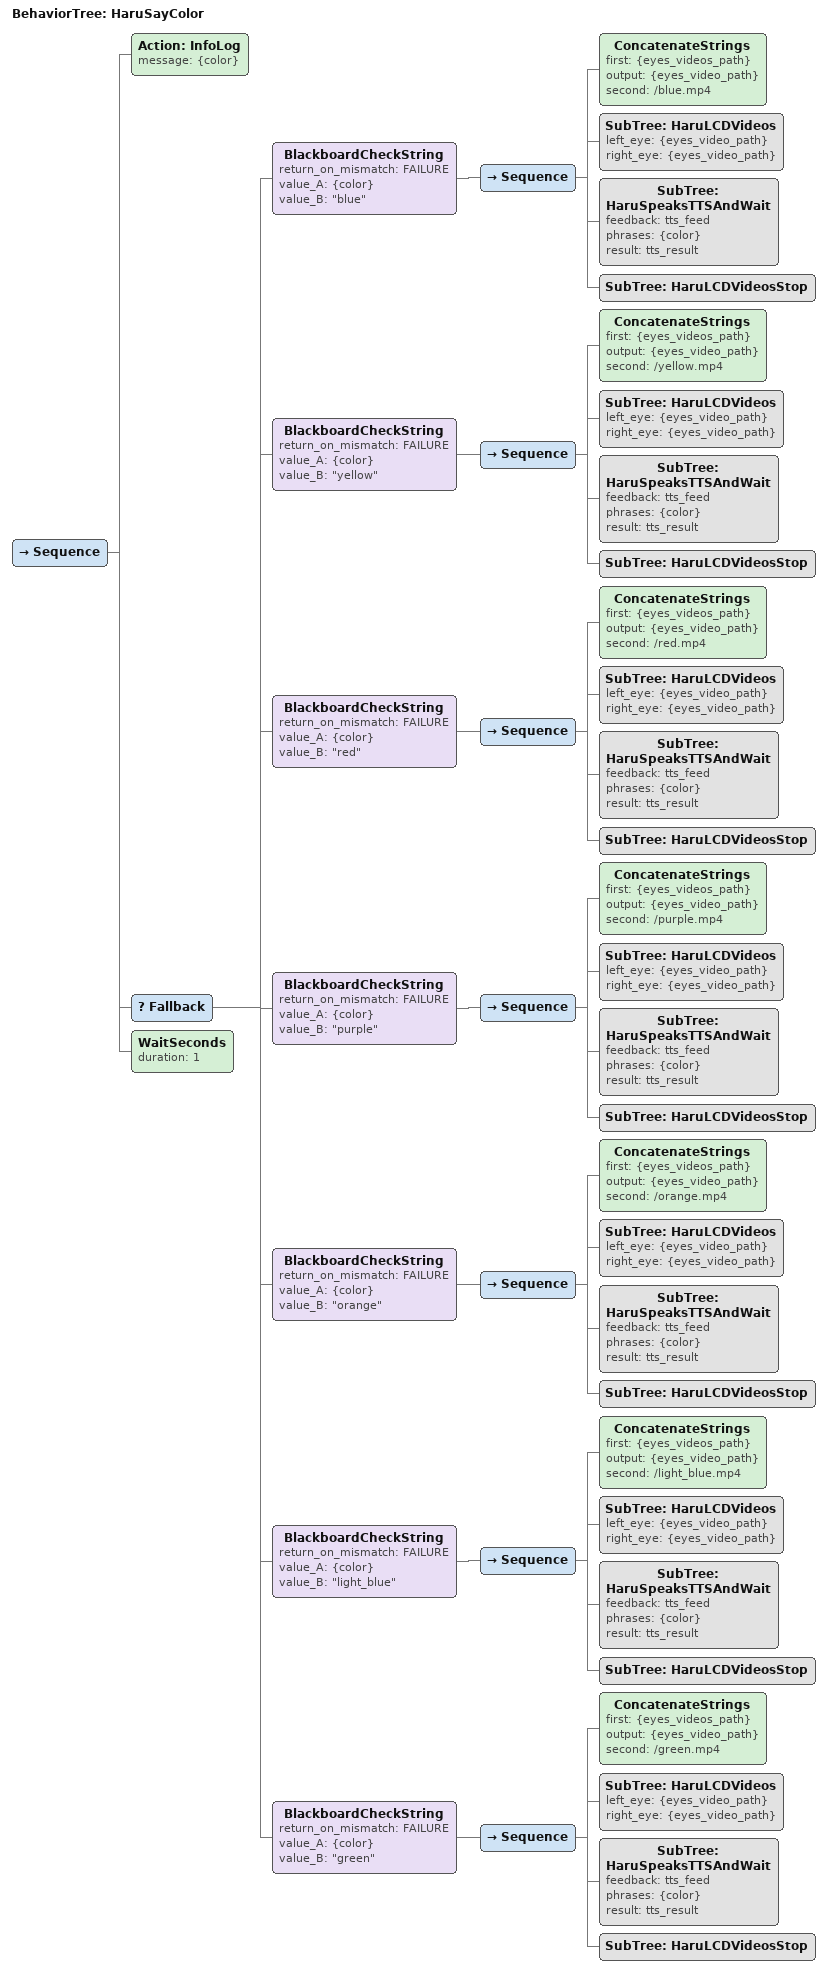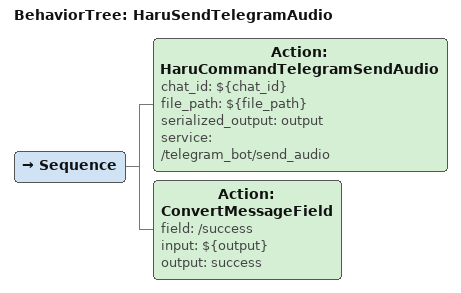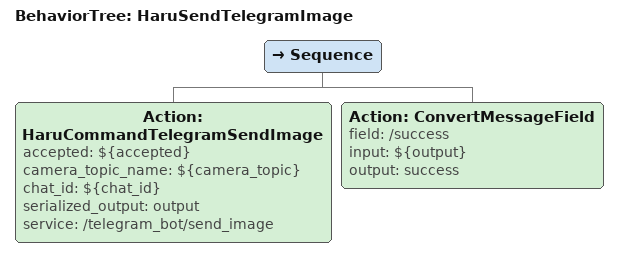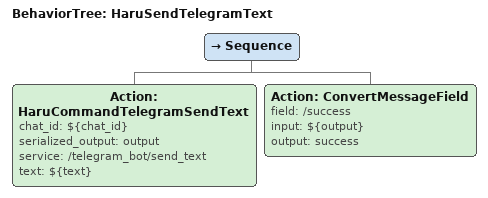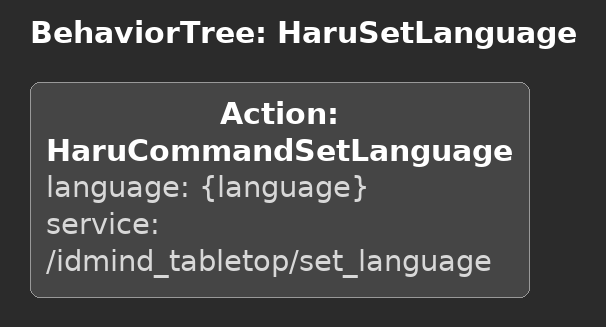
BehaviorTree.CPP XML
<BehaviorTree ID="HaruSayColor">
    <Sequence>
        <Action ID="InfoLog" message="{color}"/>
        <Fallback>
            <BlackboardCheckString return_on_mismatch="FAILURE" value_A="{color}" value_B="&quot;blue&quot;">
                <Sequence>
                    <ConcatenateStrings first="{eyes_videos_path}" output="{eyes_video_path}" second="/blue.mp4"/>
                    <SubTree ID="HaruLCDVideos" left_eye="{eyes_video_path}" right_eye="{eyes_video_path}"/>
                    <SubTree ID="HaruSpeaksTTSAndWait" feedback="tts_feed" phrases="{color}" result="tts_result"/>
                    <SubTree ID="HaruLCDVideosStop"/>
                </Sequence>
            </BlackboardCheckString>
            <BlackboardCheckString return_on_mismatch="FAILURE" value_A="{color}" value_B="&quot;yellow&quot;">
                <Sequence>
                    <ConcatenateStrings first="{eyes_videos_path}" output="{eyes_video_path}" second="/yellow.mp4"/>
                    <SubTree ID="HaruLCDVideos" left_eye="{eyes_video_path}" right_eye="{eyes_video_path}"/>
                    <SubTree ID="HaruSpeaksTTSAndWait" feedback="tts_feed" phrases="{color}" result="tts_result"/>
                    <SubTree ID="HaruLCDVideosStop"/>
                </Sequence>
            </BlackboardCheckString>
            <BlackboardCheckString return_on_mismatch="FAILURE" value_A="{color}" value_B="&quot;red&quot;">
                <Sequence>
                    <ConcatenateStrings first="{eyes_videos_path}" output="{eyes_video_path}" second="/red.mp4"/>
                    <SubTree ID="HaruLCDVideos" left_eye="{eyes_video_path}" right_eye="{eyes_video_path}"/>
                    <SubTree ID="HaruSpeaksTTSAndWait" feedback="tts_feed" phrases="{color}" result="tts_result"/>
                    <SubTree ID="HaruLCDVideosStop"/>
                </Sequence>
            </BlackboardCheckString>
            <BlackboardCheckString return_on_mismatch="FAILURE" value_A="{color}" value_B="&quot;purple&quot;">
                <Sequence>
                    <ConcatenateStrings first="{eyes_videos_path}" output="{eyes_video_path}" second="/purple.mp4"/>
                    <SubTree ID="HaruLCDVideos" left_eye="{eyes_video_path}" right_eye="{eyes_video_path}"/>
                    <SubTree ID="HaruSpeaksTTSAndWait" feedback="tts_feed" phrases="{color}" result="tts_result"/>
                    <SubTree ID="HaruLCDVideosStop"/>
                </Sequence>
            </BlackboardCheckString>
            <BlackboardCheckString return_on_mismatch="FAILURE" value_A="{color}" value_B="&quot;orange&quot;">
                <Sequence>
                    <ConcatenateStrings first="{eyes_videos_path}" output="{eyes_video_path}" second="/orange.mp4"/>
                    <SubTree ID="HaruLCDVideos" left_eye="{eyes_video_path}" right_eye="{eyes_video_path}"/>
                    <SubTree ID="HaruSpeaksTTSAndWait" feedback="tts_feed" phrases="{color}" result="tts_result"/>
                    <SubTree ID="HaruLCDVideosStop"/>
                </Sequence>
            </BlackboardCheckString>
            <BlackboardCheckString return_on_mismatch="FAILURE" value_A="{color}" value_B="&quot;light_blue&quot;">
                <Sequence>
                    <ConcatenateStrings first="{eyes_videos_path}" output="{eyes_video_path}" second="/light_blue.mp4"/>
                    <SubTree ID="HaruLCDVideos" left_eye="{eyes_video_path}" right_eye="{eyes_video_path}"/>
                    <SubTree ID="HaruSpeaksTTSAndWait" feedback="tts_feed" phrases="{color}" result="tts_result"/>
                    <SubTree ID="HaruLCDVideosStop"/>
                </Sequence>
            </BlackboardCheckString>
            <BlackboardCheckString return_on_mismatch="FAILURE" value_A="{color}" value_B="&quot;green&quot;">
                <Sequence>
                    <ConcatenateStrings first="{eyes_videos_path}" output="{eyes_video_path}" second="/green.mp4"/>
                    <SubTree ID="HaruLCDVideos" left_eye="{eyes_video_path}" right_eye="{eyes_video_path}"/>
                    <SubTree ID="HaruSpeaksTTSAndWait" feedback="tts_feed" phrases="{color}" result="tts_result"/>
                    <SubTree ID="HaruLCDVideosStop"/>
                </Sequence>
            </BlackboardCheckString>
        </Fallback>
        <WaitSeconds duration="1"/>
    </Sequence>
</BehaviorTree>

<BehaviorTree ID="HaruSendTelegramAudio">
    <Sequence>
        <Action ID="HaruCommandTelegramSendAudio" chat_id="${chat_id}" file_path="${file_path}" serialized_output="output" service="/telegram_bot/send_audio"/>
        <Action ID="ConvertMessageField" field="/success" input="${output}" output="success"/>
    </Sequence>
</BehaviorTree>

<BehaviorTree ID="HaruSendTelegramImage">
    <Sequence>
        <Action ID="HaruCommandTelegramSendImage" accepted="${accepted}" camera_topic_name="${camera_topic}" chat_id="${chat_id}" serialized_output="output" service="/telegram_bot/send_image"/>
        <Action ID="ConvertMessageField" field="/success" input="${output}" output="success"/>
    </Sequence>
</BehaviorTree>

<BehaviorTree ID="HaruSendTelegramText">
    <Sequence>
        <Action ID="HaruCommandTelegramSendText" chat_id="${chat_id}" serialized_output="output" service="/telegram_bot/send_text" text="${text}"/>
        <Action ID="ConvertMessageField" field="/success" input="${output}" output="success"/>
    </Sequence>
</BehaviorTree>

<BehaviorTree ID="HaruSetLanguage">
    <Action ID="HaruCommandSetLanguage" language="{language}" service="/idmind_tabletop/set_language"/>
</BehaviorTree>
